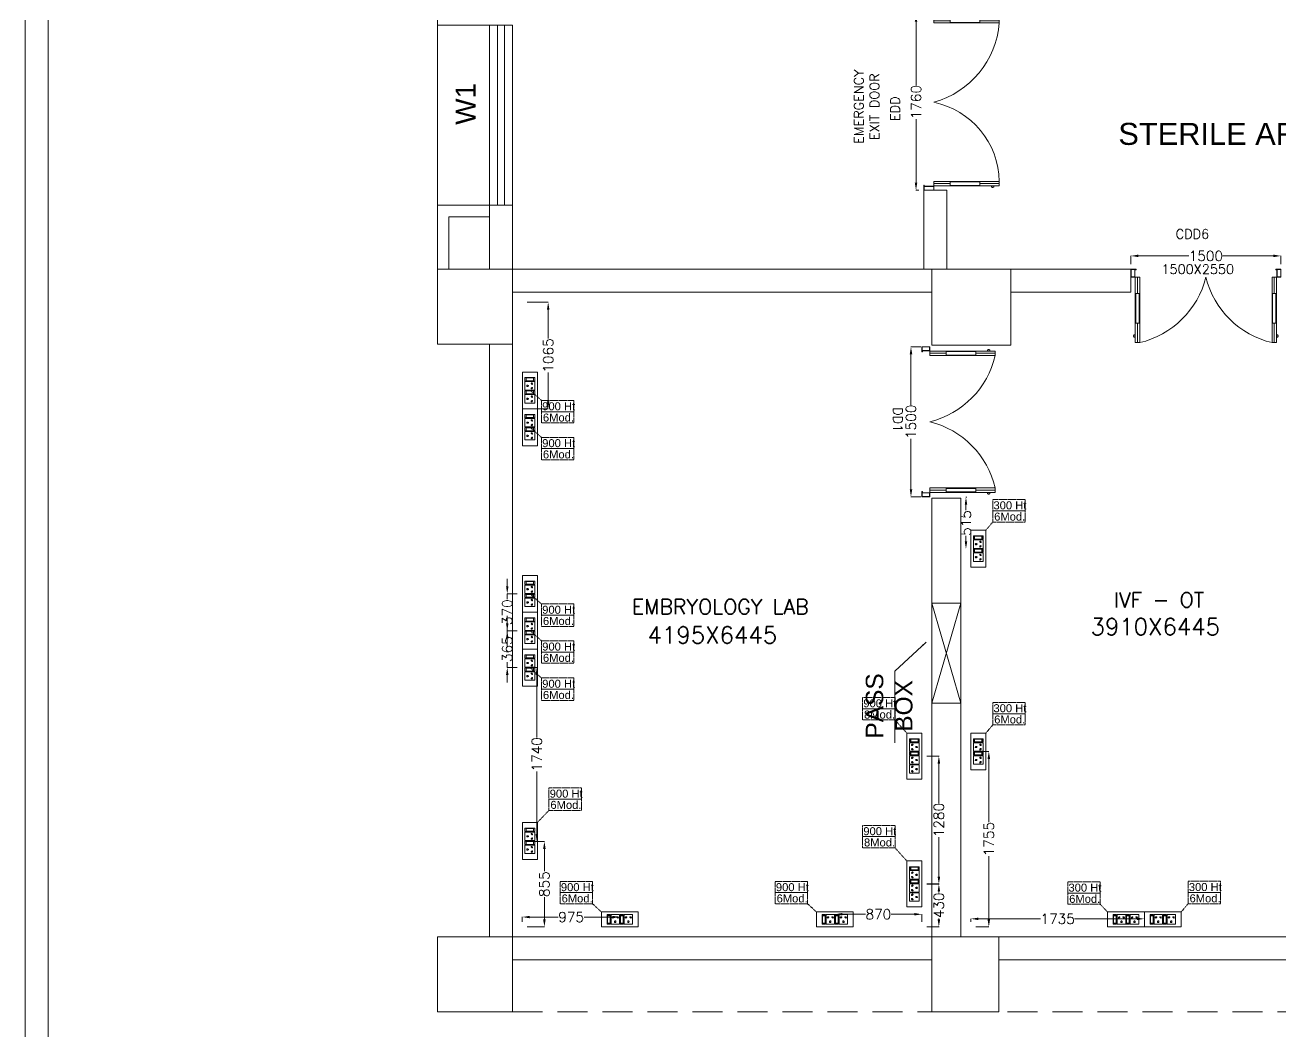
# Model space of a CAD drawing. Extents: x 3505867 to 4040009, y -660366 to -590408.
# Drawn here: x 3603445 to 3616002, y -613902 to -603838 of the extents above; entities that cross this region are included whole.
import ezdxf
from ezdxf.enums import TextEntityAlignment as Align

# ---------------------------------------------------------------- set-up
doc = ezdxf.new("R2010")
doc.units = 0
doc.header["$LTSCALE"] = 6
doc.header["$MEASUREMENT"] = 0
for name, pattern in [('1', [0]), ('DASHED2', [0.375, 0.25, -0.125]), ('HIDDEN', [0.375, 0.25, -0.125])]:
    doc.linetypes.add(name, pattern=pattern)
doc.layers.get('0').update_dxf_attribs({"linetype": 'CONTINUOUS', "lineweight": 0})
doc.layers.get('Defpoints').update_dxf_attribs({"linetype": 'CONTINUOUS', "lineweight": 0})
for name, color, linetype, lineweight in [('0 Room description', 6, 'CONTINUOUS', 0), ('0 Room Dimensions', 7, 'CONTINUOUS', 0), ('1200 Door', 144, 'CONTINUOUS', 0), ('Chajja', 7, 'CONTINUOUS', 0), ('COL', 5, 'CONTINUOUS', 0), ('DIM', 7, 'CONTINUOUS', 0), ('Double Leaf Door', 4, 'CONTINUOUS', 0), ('ELE-8M 6-16A UPS SOCKET', 223, 'CONTINUOUS', 0), ('ELE-CABLE TRAY', 31, 'CONTINUOUS', 0), ('ELE. 2N0S OF 6-16 UPS SOCKETS', 191, 'CONTINUOUS', 0), ('JOINERY', 7, 'CONTINUOUS', 0), ('TEXT', 5, 'CONTINUOUS', 0), ('WALL', 10, 'CONTINUOUS', 0), ('walls', 1, 'CONTINUOUS', 0), ('WIN', 151, 'CONTINUOUS', 0), ('Window', 161, 'CONTINUOUS', 0)]:
    doc.layers.add(name, color=color, linetype=linetype, lineweight=lineweight)
doc.layers.add('CFT_LOOPING', color=7, linetype='1', lineweight=0, true_color=0xd6d600)
doc.styles.add('ARIAL', font='arial.ttf')
doc.styles.add('ROMANS', font='romans.shx')
doc.styles.add('SIMPLEX', font='SIMPLEX')
doc.styles.get("Standard").update_dxf_attribs({"font": 'SIMPLEX'})
doc.dimstyles.new('AEPL1', dxfattribs={"dimtxt": 100, "dimasz": 75, "dimexe": 1.25, "dimexo": 50, "dimtad": 0, "dimdec": 0, "dimtxsty": 'ROMANS', "dimcen": 2.5, "dimclrd": 7, "dimclre": 7, "dimadec": 0, "dimazin": 0, "dimtfac": 1, "dimtdec": 0, "dimtmove": 0, "dimatfit": 3, "dimfxl": 1, "dimlwd": 0, "dimlwe": 0, "dimarcsym": 0})
doc.dimstyles.new('TEXT', dxfattribs={"dimscale": 0, "dimtxt": 500, "dimasz": 100, "dimexe": 75, "dimexo": 100, "dimgap": 50, "dimtad": 0, "dimdec": 0, "dimzin": 0, "dimdsep": 46, "dimtxsty": 'ARIAL', "dimblk": 'OBLIQUE', "dimcen": 0.09, "dimdle": 100, "dimclrd": 256, "dimclre": 256, "dimclrt": 6, "dimadec": 0, "dimazin": 0, "dimtfac": 1, "dimtdec": 0, "dimtofl": 0, "dimtmove": 2, "dimatfit": 3, "dimfxl": 1, "dimfrac": 2, "dimtolj": 1, "dimtzin": 0, "dimarcsym": 0})

# ---------------------------------------------------------------- blocks, each defined once
blk = doc.blocks.new('_Oblique')
at = {"color": 0, "linetype": 'ByBlock', "lineweight": -2}
blk.add_line((-0.5, -0.5), (0.5, 0.5), dxfattribs=at)
blk = doc.blocks.new('*D603')
at = {"layer": 'Defpoints', "color": 0, "linetype": 'ByBlock', "transparency": 16777216}
for p in [(-25370, 7793), (-26870, 7660), (-25370, 7660)]:
    blk.add_point(p, dxfattribs=at)
at = {"layer": 'DIM', "color": 7, "linetype": 'ByBlock', "lineweight": 0, "transparency": 16777216}
for p, q in [((-26870, 7710), (-26870, 7795)), ((-26795, 7793), (-26290, 7793)), ((-25445, 7793), (-25950, 7793)), ((-25370, 7710), (-25370, 7795))]:
    blk.add_line(p, q, dxfattribs=at)
at = {"layer": 'DIM', "color": 7, "linetype": 'ByBlock', "transparency": 16777216}
for points in [[(-26795, 7806), (-26795, 7781), (-26870, 7793)], [(-25445, 7806), (-25445, 7781), (-25370, 7793)]]:
    blk.add_solid(points, dxfattribs=at)
at = {"layer": 'DIM', "color": 0, "linetype": 'ByBlock', "transparency": 16777216, "insert": (-26120, 7793), "char_height": 100, "attachment_point": 5, "style": 'ROMANS'}
blk.add_mtext('1500', dxfattribs=at)
blk = doc.blocks.new('1500x80')
at = {"layer": 'Double Leaf Door'}
for points in [[(99336, -25418), (99341, -25418), (99341, -25121), (99336, -25121)], [(99380, -25121), (99375, -25121), (99375, -25418), (99380, -25418)], [(100704, -25121), (100709, -25121), (100709, -25418), (100704, -25418)], [(100748, -25418), (100743, -25418), (100743, -25121), (100748, -25121)]]:
    blk.add_hatch(color=6, dxfattribs=at).paths.add_polyline_path(points)
at = {"layer": 'Double Leaf Door', "color": 8}
for p, q in [((99322, -24985), (99322, -25003)), ((99336, -24983), (99324, -24983)), ((99336, -25582), (99336, -24928)), ((99336, -24928), (99380, -24928)), ((99336, -24983), (99336, -25005)), ((99358, -25121), (99358, -24928)), ((99380, -24928), (99380, -25582)), ((100748, -24928), (100704, -24928)), ((100704, -24928), (100704, -25582)), ((100726, -25121), (100726, -24928)), ((100748, -25582), (100748, -24928)), ((100748, -24983), (100760, -24983)), ((100748, -24983), (100748, -25005)), ((100762, -24985), (100762, -25003)), ((99324, -25005), (99336, -25005)), ((100760, -25005), (100748, -25005)), ((99358, -25582), (99358, -25418)), ((100726, -25582), (100726, -25418)), ((99292, -25582), (99292, -25662)), ((99332, -25582), (99292, -25582)), ((99294, -25584), (99294, -25660)), ((99330, -25584), (99294, -25584)), ((99330, -25659), (99330, -25584)), ((99332, -25657), (99332, -25582)), ((99380, -25582), (99336, -25582)), ((100704, -25582), (100748, -25582)), ((100752, -25657), (100752, -25582)), ((100752, -25582), (100792, -25582)), ((100754, -25659), (100754, -25584)), ((100754, -25584), (100790, -25584)), ((100790, -25584), (100790, -25660)), ((100792, -25582), (100792, -25662)), ((99292, -25662), (99332, -25662)), ((99294, -25660), (99332, -25660)), ((99342, -25659), (99330, -25659)), ((99344, -25657), (99332, -25657)), ((99332, -25660), (99342, -25660)), ((99332, -25662), (99344, -25662)), ((99342, -25660), (99342, -25659)), ((99344, -25662), (99344, -25657)), ((100740, -25662), (100740, -25657)), ((100740, -25657), (100752, -25657)), ((100752, -25662), (100740, -25662)), ((100742, -25660), (100742, -25659)), ((100742, -25659), (100754, -25659)), ((100752, -25660), (100742, -25660)), ((100790, -25660), (100752, -25660)), ((100792, -25662), (100752, -25662))]:
    blk.add_line(p, q, dxfattribs=at)
at = {"layer": 'Double Leaf Door', "color": 6}
for p, q in [((99380, -25121), (99336, -25121)), ((99336, -25121), (99336, -25418)), ((99341, -25418), (99341, -25121)), ((99375, -25418), (99375, -25121)), ((99380, -25418), (99380, -25121)), ((100704, -25418), (100704, -25121)), ((100704, -25121), (100748, -25121)), ((100709, -25418), (100709, -25121)), ((100743, -25418), (100743, -25121)), ((100748, -25121), (100748, -25418)), ((99336, -25418), (99380, -25418)), ((100748, -25418), (100704, -25418))]:
    blk.add_line(p, q, dxfattribs=at)
at = {"layer": 'Double Leaf Door', "color": 6, "ltscale": 100}
for p, q in [((99375, -25121), (99375, -25418)), ((100709, -25121), (100709, -25418))]:
    blk.add_line(p, q, dxfattribs=at)
at = {"layer": 'Double Leaf Door', "color": 6}
for points in [[(99336, -25121), (99336, -25418), (99341, -25418), (99341, -25121), (99336, -25121)], [(99380, -25121), (99380, -25418), (99375, -25418), (99375, -25121), (99380, -25121)], [(100704, -25121), (100704, -25418), (100709, -25418), (100709, -25121), (100704, -25121)], [(100748, -25121), (100748, -25418), (100743, -25418), (100743, -25121), (100748, -25121)]]:
    blk.add_lwpolyline(points, dxfattribs=at)
at = {"layer": 'Double Leaf Door', "ltscale": 5000}
for points in [[(99336, -25121), (99336, -25418), (99341, -25418), (99341, -25121), (99336, -25121)], [(100748, -25121), (100748, -25418), (100743, -25418), (100743, -25121), (100748, -25121)]]:
    blk.add_lwpolyline(points, dxfattribs=at)
at = {"layer": 'Double Leaf Door', "color": 8}
for centre, radius, start, end in [((99324, -24985), 1.98, 90, 180), ((99176, -25796), 892, 13.906, 76.7864), ((100908, -25796), 892, 103.2136, 166.094), ((100760, -24985), 1.98, 0, 90), ((99322, -24994), 3.72, 90, 270), ((99324, -25003), 1.98, 180, 270), ((100760, -25003), 1.98, 270, 0), ((100762, -24994), 3.72, 270, 90)]:
    blk.add_arc(centre, radius, start, end, dxfattribs=at)
blk = doc.blocks.new('1800x100')
at = {"layer": 'Double Leaf Door'}
for points in [[(101628, -31395), (101633, -31395), (101633, -31098), (101628, -31098)], [(101672, -31098), (101667, -31098), (101667, -31395), (101672, -31395)], [(103256, -31098), (103261, -31098), (103261, -31395), (103256, -31395)], [(103300, -31395), (103295, -31395), (103295, -31098), (103300, -31098)]]:
    blk.add_hatch(color=6, dxfattribs=at).paths.add_polyline_path(points)
at = {"layer": 'Double Leaf Door', "color": 8}
for p, q in [((101613, -30962), (101613, -30980)), ((101628, -30960), (101615, -30960)), ((101615, -30982), (101628, -30982)), ((101628, -31558), (101628, -30904)), ((101628, -30904), (101672, -30904)), ((101628, -30960), (101628, -30982)), ((101650, -31098), (101650, -30904)), ((101672, -30904), (101672, -31558)), ((103300, -30904), (103256, -30904)), ((103256, -30904), (103256, -31558)), ((103278, -31098), (103278, -30904)), ((103300, -31558), (103300, -30904)), ((103300, -30960), (103312, -30960)), ((103300, -30960), (103300, -30982)), ((103312, -30982), (103300, -30982)), ((103314, -30962), (103314, -30980)), ((101650, -31558), (101650, -31395)), ((103278, -31558), (103278, -31395)), ((101584, -31558), (101584, -31658)), ((101624, -31558), (101584, -31558)), ((101586, -31560), (101586, -31656)), ((101622, -31560), (101586, -31560)), ((101622, -31655), (101622, -31560)), ((101624, -31654), (101624, -31558)), ((101672, -31558), (101628, -31558)), ((103256, -31558), (103300, -31558)), ((103304, -31654), (103304, -31558)), ((103304, -31558), (103344, -31558)), ((103306, -31655), (103306, -31560)), ((103306, -31560), (103342, -31560)), ((103342, -31560), (103342, -31656)), ((103344, -31558), (103344, -31658)), ((101584, -31658), (101624, -31658)), ((101586, -31656), (101624, -31656)), ((101634, -31655), (101622, -31655)), ((101636, -31654), (101624, -31654)), ((101624, -31656), (101634, -31656)), ((101624, -31658), (101636, -31658)), ((101634, -31656), (101634, -31655)), ((101636, -31658), (101636, -31654)), ((103292, -31658), (103292, -31654)), ((103292, -31654), (103304, -31654)), ((103304, -31658), (103292, -31658)), ((103294, -31656), (103294, -31655)), ((103294, -31655), (103306, -31655)), ((103304, -31656), (103294, -31656)), ((103342, -31656), (103304, -31656)), ((103344, -31658), (103304, -31658))]:
    blk.add_line(p, q, dxfattribs=at)
at = {"layer": 'Double Leaf Door', "color": 6}
for p, q in [((101672, -31098), (101628, -31098)), ((101628, -31098), (101628, -31395)), ((101633, -31395), (101633, -31098)), ((101667, -31395), (101667, -31098)), ((101672, -31395), (101672, -31098)), ((103256, -31395), (103256, -31098)), ((103256, -31098), (103300, -31098)), ((103261, -31395), (103261, -31098)), ((103295, -31395), (103295, -31098)), ((103300, -31098), (103300, -31395)), ((101628, -31395), (101672, -31395)), ((103300, -31395), (103256, -31395))]:
    blk.add_line(p, q, dxfattribs=at)
at = {"layer": 'Double Leaf Door', "color": 6, "ltscale": 100}
for p, q in [((101667, -31098), (101667, -31395)), ((103261, -31098), (103261, -31395))]:
    blk.add_line(p, q, dxfattribs=at)
at = {"layer": 'Double Leaf Door', "color": 6}
for points in [[(101628, -31098), (101628, -31395), (101633, -31395), (101633, -31098), (101628, -31098)], [(101672, -31098), (101672, -31395), (101667, -31395), (101667, -31098), (101672, -31098)], [(103256, -31098), (103256, -31395), (103261, -31395), (103261, -31098), (103256, -31098)], [(103300, -31098), (103300, -31395), (103295, -31395), (103295, -31098), (103300, -31098)]]:
    blk.add_lwpolyline(points, dxfattribs=at)
at = {"layer": 'Double Leaf Door', "ltscale": 5000}
for points in [[(101628, -31098), (101628, -31395), (101633, -31395), (101633, -31098), (101628, -31098)], [(103300, -31098), (103300, -31395), (103295, -31395), (103295, -31098), (103300, -31098)]]:
    blk.add_lwpolyline(points, dxfattribs=at)
at = {"layer": 'Double Leaf Door', "color": 8}
for centre, radius, start, end in [((101613, -30971), 3.72, 90, 270), ((101615, -30962), 1.98, 90, 180), ((101615, -30980), 1.98, 180, 270), ((101602, -31796), 894, 15.3848, 85.5115), ((103269, -31727), 822, 90.8957, 168.2081), ((103312, -30962), 1.98, 0, 90), ((103312, -30980), 1.98, 270, 0), ((103314, -30971), 3.72, 270, 90)]:
    blk.add_arc(centre, radius, start, end, dxfattribs=at)
blk = doc.blocks.new('*D607')
at = {"layer": 'Defpoints', "color": 0, "linetype": 'ByBlock', "transparency": 16777216}
for p in [(-28940, 10210), (-29018, 8450), (-28940, 8450)]:
    blk.add_point(p, dxfattribs=at)
at = {"layer": 'DIM', "color": 7, "linetype": 'ByBlock', "lineweight": 0, "transparency": 16777216}
for p, q in [((-28990, 10210), (-29020, 10210)), ((-29018, 10135), (-29018, 9499)), ((-29018, 8525), (-29018, 9160)), ((-28990, 8450), (-29020, 8450))]:
    blk.add_line(p, q, dxfattribs=at)
at = {"layer": 'DIM', "color": 7, "linetype": 'ByBlock', "transparency": 16777216}
for points in [[(-29031, 10135), (-29006, 10135), (-29018, 10210)], [(-29031, 8525), (-29006, 8525), (-29018, 8450)]]:
    blk.add_solid(points, dxfattribs=at)
at = {"layer": 'DIM', "color": 0, "linetype": 'ByBlock', "transparency": 16777216, "insert": (-29018, 9330), "char_height": 100, "attachment_point": 5, "rotation": 90, "style": 'ROMANS'}
blk.add_mtext('1760', dxfattribs=at)
blk = doc.blocks.new('*D610')
at = {"layer": 'Defpoints', "color": 0, "linetype": 'ByBlock', "transparency": 16777216}
for p in [(-29069, 6885), (-28920, 6885), (-28920, 5385)]:
    blk.add_point(p, dxfattribs=at)
at = {"layer": 'DIM', "color": 7, "linetype": 'ByBlock', "lineweight": 0, "transparency": 16777216}
for p, q in [((-28970, 6885), (-29070, 6885)), ((-29069, 6810), (-29069, 6305)), ((-29069, 5460), (-29069, 5965)), ((-28970, 5385), (-29070, 5385))]:
    blk.add_line(p, q, dxfattribs=at)
at = {"layer": 'DIM', "color": 7, "linetype": 'ByBlock', "transparency": 16777216}
for points in [[(-29081, 6810), (-29056, 6810), (-29069, 6885)], [(-29081, 5460), (-29056, 5460), (-29069, 5385)]]:
    blk.add_solid(points, dxfattribs=at)
at = {"layer": 'DIM', "color": 0, "linetype": 'ByBlock', "transparency": 16777216, "insert": (-29069, 6135), "char_height": 100, "attachment_point": 5, "rotation": 90, "style": 'ROMANS'}
blk.add_mtext('1500', dxfattribs=at)
blk = doc.blocks.new('6MODULE-UPS')
at = {"layer": 'ELE. 2N0S OF 6-16 UPS SOCKETS', "color": 223, "lineweight": 0}
for p, q in [((-5.7, 91.9), (-5.7, 19.7)), ((-5.7, 91.9), (-5.7, 19.7)), ((19.4, 91.9), (-5.7, 91.9)), ((-5.7, 91.9), (19.4, 91.9)), ((-5.7, 19.7), (19.4, 19.7)), ((-3.6, 84), (-3.6, 27.6)), ((17.3, 84), (-3.6, 84)), ((-3.6, 30.1), (17.3, 30.1)), ((-3.6, 27.6), (17.3, 27.6)), ((17.3, 27.6), (17.3, 84)), ((19.4, 19.7), (19.4, 91.9)), ((23.6, 91.9), (86.9, 91.9)), ((23.6, 19.7), (23.6, 91.9)), ((86.9, 19.7), (23.6, 19.7)), ((86.9, 91.9), (86.9, 19.7)), ((91.1, 91.9), (91.1, 19.7)), ((91.1, 91.9), (91.1, 19.7)), ((116.2, 91.9), (91.1, 91.9)), ((91.1, 91.9), (116.2, 91.9)), ((91.1, 19.7), (116.2, 19.7)), ((93.2, 84), (93.2, 27.6)), ((114.1, 84), (93.2, 84)), ((93.2, 30.1), (114.1, 30.1)), ((93.2, 27.6), (114.1, 27.6)), ((114.1, 27.6), (114.1, 84)), ((116.2, 19.7), (116.2, 91.9)), ((120.4, 19.7), (120.4, 91.9)), ((120.4, 91.9), (183.6, 91.9)), ((183.6, 19.7), (120.4, 19.7)), ((183.6, 91.9), (183.6, 19.7))]:
    blk.add_line(p, q, dxfattribs=at)
blk.add_lwpolyline([(-48.1, 0), (226, 0), (226, 111.6), (-48.1, 111.6)], close=True, dxfattribs=at)
for centre, radius, start, end in [((37.2, 41.7), 4.24, 5.26891, 272.51003), ((40.6, 38.8), 3.42, 202.68381, 75.09514), ((55.3, 73.6), 4.92, 307.15837, 232.84163), ((55.3, 68.7), 3.14, 161.40312, 18.59688), ((69.9, 38.8), 3.42, 104.90486, 337.31619), ((73.3, 41.7), 4.24, 267.48997, 174.73109), ((134, 41.7), 4.24, 5.26891, 272.51003), ((137.3, 38.8), 3.42, 202.68381, 75.09514), ((152, 73.6), 4.92, 307.15837, 232.84163), ((152, 68.7), 3.14, 161.40312, 18.59688), ((166.7, 38.8), 3.42, 104.90486, 337.31619), ((170, 41.7), 4.24, 267.48997, 174.73109)]:
    blk.add_arc(centre, radius, start, end, dxfattribs=at)
blk = doc.blocks.new('5Y3AQY')
at = {"layer": 'ELE. 2N0S OF 6-16 UPS SOCKETS', "color": 72, "lineweight": 0}
for p, q in [((-312, -26), (-278, -26)), ((-312, -124), (-312, -26)), ((-312, -124), (-312, -26)), ((-312, -124), (-278, -124)), ((-278, -124), (-312, -124)), ((-309, -37), (-281, -37)), ((-309, -113), (-309, -37)), ((-309, -40), (-281, -40)), ((-281, -113), (-309, -113)), ((-281, -37), (-281, -113)), ((-278, -26), (-278, -124)), ((-272, -26), (-272, -124)), ((-187, -26), (-272, -26)), ((-272, -124), (-187, -124)), ((-187, -124), (-187, -26)), ((-181, -26), (-148, -26)), ((-181, -124), (-181, -26)), ((-181, -124), (-181, -26)), ((-181, -124), (-148, -124)), ((-148, -124), (-181, -124)), ((-179, -37), (-150, -37)), ((-179, -113), (-179, -37)), ((-179, -40), (-150, -40)), ((-150, -113), (-179, -113)), ((-150, -37), (-150, -113)), ((-148, -26), (-148, -124)), ((-57, -26), (-142, -26)), ((-142, -26), (-142, -124)), ((-142, -124), (-57, -124)), ((-57, -124), (-57, -26))]:
    blk.add_line(p, q, dxfattribs=at)
blk.add_lwpolyline([(-368, 0), (0, 0), (0, -150), (-368, -150)], close=True, dxfattribs=at)
for centre, radius, start, end in [((-254, -56), 5.7, 87.49, 354.7311), ((-249, -52), 4.6, 284.9049, 157.3162), ((-230, -99), 6.62, 127.1584, 52.8416), ((-230, -92), 4.22, 341.4031, 198.5969), ((-210, -52), 4.6, 22.6838, 255.0951), ((-205, -56), 5.7, 185.2689, 92.51), ((-124, -56), 5.7, 87.49, 354.7311), ((-119, -52), 4.6, 284.9049, 157.3162), ((-99, -99), 6.62, 127.1584, 52.8416), ((-99, -92), 4.22, 341.4031, 198.5969), ((-80, -52), 4.6, 22.6838, 255.0951), ((-75, -56), 5.7, 185.2689, 92.51)]:
    blk.add_arc(centre, radius, start, end, dxfattribs=at)
blk = doc.blocks.new('543E')
at = {"layer": 'ELE. 2N0S OF 6-16 UPS SOCKETS', "color": 72, "linetype": 'ByBlock', "lineweight": 0}
for p, q in [((-124, -57), (-124, -91)), ((-26, -57), (-124, -57)), ((-26, -57), (-124, -57)), ((-124, -91), (-26, -91)), ((-124, -96), (-26, -96)), ((-124, -181), (-124, -96)), ((-113, -60), (-113, -88)), ((-37, -60), (-113, -60)), ((-113, -88), (-37, -88)), ((-110, -60), (-110, -88)), ((-37, -88), (-37, -60)), ((-26, -57), (-26, -91)), ((-26, -91), (-26, -57)), ((-26, -96), (-26, -181)), ((-26, -181), (-124, -181)), ((-124, -187), (-124, -221)), ((-26, -187), (-124, -187)), ((-26, -187), (-124, -187)), ((-124, -221), (-26, -221)), ((-124, -312), (-124, -227)), ((-124, -227), (-26, -227)), ((-113, -190), (-113, -218)), ((-37, -190), (-113, -190)), ((-113, -218), (-37, -218)), ((-110, -190), (-110, -218)), ((-37, -218), (-37, -190)), ((-26, -187), (-26, -221)), ((-26, -221), (-26, -187)), ((-26, -227), (-26, -312)), ((-26, -312), (-124, -312)), ((-124, -402), (-124, -317)), ((-124, -317), (-26, -317)), ((-26, -317), (-26, -402)), ((-26, -402), (-124, -402))]:
    blk.add_line(p, q, dxfattribs=at)
blk.add_lwpolyline([(-150, 0), (-150, -459), (0, -459), (0, 0)], close=True, dxfattribs=at)
for centre, radius, start, end in [((-98, -119), 4.6, 112.6838, 345.0951), ((-94, -115), 5.7, 275.2689, 182.51), ((-98, -159), 4.6, 14.9049, 247.3162), ((-98, -249), 4.6, 112.6838, 345.0951), ((-94, -163), 5.7, 177.49, 84.7311), ((-94, -245), 5.7, 275.2689, 182.51), ((-58, -139), 4.22, 71.4031, 288.5969), ((-51, -139), 6.62, 217.1584, 142.8416), ((-98, -289), 4.6, 14.9049, 247.3162), ((-98, -340), 4.6, 112.6838, 345.0951), ((-98, -379), 4.6, 14.9049, 247.3162), ((-94, -293), 5.7, 177.49, 84.7311), ((-94, -335), 5.7, 275.2689, 182.51), ((-58, -269), 4.22, 71.4031, 288.5969), ((-58, -360), 4.22, 71.4031, 288.5969), ((-51, -269), 6.62, 217.1584, 142.8416), ((-51, -360), 6.62, 217.1584, 142.8416), ((-94, -384), 5.7, 177.49, 84.7311)]:
    blk.add_arc(centre, radius, start, end, dxfattribs=at)
blk = doc.blocks.new('*D343')
at = {"layer": 'Defpoints', "color": 0, "linetype": 'ByBlock', "transparency": 16777216}
for p in [(3612902, -612772), (3612902, -612853), (3614637, -612853)]:
    blk.add_point(p, dxfattribs=at)
at = {"layer": 'ELE-CABLE TRAY', "color": 7, "linetype": 'ByBlock', "lineweight": 0, "transparency": 16777216}
for p, q in [((3612902, -612803), (3612902, -612771)), ((3612977, -612772), (3613600, -612772)), ((3614562, -612772), (3613939, -612772)), ((3614637, -612803), (3614637, -612771))]:
    blk.add_line(p, q, dxfattribs=at)
at = {"layer": 'ELE-CABLE TRAY', "color": 7, "linetype": 'ByBlock', "transparency": 16777216}
for points in [[(3612977, -612760), (3612977, -612785), (3612902, -612772)], [(3614562, -612785), (3614562, -612760), (3614637, -612772)]]:
    blk.add_solid(points, dxfattribs=at)
at = {"layer": 'ELE-CABLE TRAY', "color": 0, "linetype": 'ByBlock', "transparency": 16777216, "insert": (3613770, -612772), "char_height": 100, "attachment_point": 5, "style": 'ROMANS'}
blk.add_mtext('1735', dxfattribs=at)
blk = doc.blocks.new('*D344')
at = {"layer": 'Defpoints', "color": 0, "linetype": 'ByBlock', "transparency": 16777216}
for p in [(3612902, -611098), (3613082, -611098), (3612902, -612853)]:
    blk.add_point(p, dxfattribs=at)
at = {"layer": 'ELE-CABLE TRAY', "color": 7, "linetype": 'ByBlock', "lineweight": 0, "transparency": 16777216}
for p, q in [((3612952, -611098), (3613083, -611098)), ((3613082, -611173), (3613082, -611806)), ((3613082, -612778), (3613082, -612145)), ((3612952, -612853), (3613083, -612853))]:
    blk.add_line(p, q, dxfattribs=at)
at = {"layer": 'ELE-CABLE TRAY', "color": 7, "linetype": 'ByBlock', "transparency": 16777216}
for points in [[(3613094, -611173), (3613069, -611173), (3613082, -611098)], [(3613069, -612778), (3613094, -612778), (3613082, -612853)]]:
    blk.add_solid(points, dxfattribs=at)
at = {"layer": 'ELE-CABLE TRAY', "color": 0, "linetype": 'ByBlock', "transparency": 16777216, "insert": (3613082, -611976), "char_height": 100, "attachment_point": 5, "rotation": 90, "style": 'ROMANS'}
blk.add_mtext('1755', dxfattribs=at)
blk = doc.blocks.new('*D345')
at = {"layer": 'Defpoints', "color": 0, "linetype": 'ByBlock', "transparency": 16777216}
for p in [(3612853, -608558), (3612912, -608558), (3612902, -609073)]:
    blk.add_point(p, dxfattribs=at)
at = {"layer": 'ELE-CABLE TRAY', "color": 7, "linetype": 'ByBlock', "lineweight": 0, "transparency": 16777216}
for p, q in [((3612862, -608558), (3612852, -608558)), ((3612853, -608633), (3612853, -608686)), ((3612853, -608998), (3612853, -608945)), ((3612852, -609073), (3612852, -609073))]:
    blk.add_line(p, q, dxfattribs=at)
at = {"layer": 'ELE-CABLE TRAY', "color": 7, "linetype": 'ByBlock', "transparency": 16777216}
for points in [[(3612866, -608633), (3612841, -608633), (3612853, -608558)], [(3612841, -608998), (3612866, -608998), (3612853, -609073)]]:
    blk.add_solid(points, dxfattribs=at)
at = {"layer": 'ELE-CABLE TRAY', "color": 0, "linetype": 'ByBlock', "transparency": 16777216, "insert": (3612853, -608816), "char_height": 100, "attachment_point": 5, "rotation": 90, "style": 'ROMANS'}
blk.add_mtext('515', dxfattribs=at)
blk = doc.blocks.new('*D346')
at = {"layer": 'Defpoints', "color": 0, "linetype": 'ByBlock', "transparency": 16777216}
for p in [(3612412, -611145), (3612412, -612426), (3612582, -612426)]:
    blk.add_point(p, dxfattribs=at)
at = {"layer": 'ELE-CABLE TRAY', "color": 7, "linetype": 'ByBlock', "lineweight": 0, "transparency": 16777216}
for p, q in [((3612462, -611145), (3612584, -611145)), ((3612582, -611220), (3612582, -611616)), ((3612582, -612351), (3612582, -611955)), ((3612462, -612426), (3612584, -612426))]:
    blk.add_line(p, q, dxfattribs=at)
at = {"layer": 'ELE-CABLE TRAY', "color": 7, "linetype": 'ByBlock', "transparency": 16777216}
for points in [[(3612595, -611220), (3612570, -611220), (3612582, -611145)], [(3612570, -612351), (3612595, -612351), (3612582, -612426)]]:
    blk.add_solid(points, dxfattribs=at)
at = {"layer": 'ELE-CABLE TRAY', "color": 0, "linetype": 'ByBlock', "transparency": 16777216, "insert": (3612582, -611785), "char_height": 100, "attachment_point": 5, "rotation": 90, "style": 'ROMANS'}
blk.add_mtext('1280', dxfattribs=at)
blk = doc.blocks.new('*D347')
at = {"layer": 'Defpoints', "color": 0, "linetype": 'ByBlock', "transparency": 16777216}
for p in [(3612412, -612424), (3612412, -612853), (3612582, -612853)]:
    blk.add_point(p, dxfattribs=at)
at = {"layer": 'ELE-CABLE TRAY', "color": 7, "linetype": 'ByBlock', "lineweight": 0, "transparency": 16777216}
for p, q in [((3612462, -612424), (3612584, -612424)), ((3612582, -612499), (3612582, -612509)), ((3612582, -612778), (3612582, -612768)), ((3612462, -612853), (3612584, -612853))]:
    blk.add_line(p, q, dxfattribs=at)
at = {"layer": 'ELE-CABLE TRAY', "color": 7, "linetype": 'ByBlock', "transparency": 16777216}
for points in [[(3612595, -612499), (3612570, -612499), (3612582, -612424)], [(3612570, -612778), (3612595, -612778), (3612582, -612853)]]:
    blk.add_solid(points, dxfattribs=at)
at = {"layer": 'ELE-CABLE TRAY', "color": 0, "linetype": 'ByBlock', "transparency": 16777216, "insert": (3612582, -612638), "char_height": 100, "attachment_point": 5, "rotation": 90, "style": 'ROMANS'}
blk.add_mtext('430', dxfattribs=at)
blk = doc.blocks.new('*D348')
at = {"layer": 'Defpoints', "color": 0, "linetype": 'ByBlock', "transparency": 16777216}
for p in [(3611542, -612727), (3611542, -612853), (3612412, -612853)]:
    blk.add_point(p, dxfattribs=at)
at = {"layer": 'ELE-CABLE TRAY', "color": 7, "linetype": 'ByBlock', "lineweight": 0, "transparency": 16777216}
for p, q in [((3611542, -612803), (3611542, -612725)), ((3611617, -612727), (3611848, -612727)), ((3612337, -612727), (3612106, -612727)), ((3612412, -612803), (3612412, -612725))]:
    blk.add_line(p, q, dxfattribs=at)
at = {"layer": 'ELE-CABLE TRAY', "color": 7, "linetype": 'ByBlock', "transparency": 16777216}
for points in [[(3611617, -612714), (3611617, -612739), (3611542, -612727)], [(3612337, -612739), (3612337, -612714), (3612412, -612727)]]:
    blk.add_solid(points, dxfattribs=at)
at = {"layer": 'ELE-CABLE TRAY', "color": 0, "linetype": 'ByBlock', "transparency": 16777216, "insert": (3611977, -612727), "char_height": 100, "attachment_point": 5, "style": 'ROMANS'}
blk.add_mtext('870', dxfattribs=at)
blk = doc.blocks.new('*D349')
at = {"layer": 'Defpoints', "color": 0, "linetype": 'ByBlock', "transparency": 16777216}
for p in [(3609392, -612754), (3608417, -612853), (3609392, -612853)]:
    blk.add_point(p, dxfattribs=at)
at = {"layer": 'ELE-CABLE TRAY', "color": 7, "linetype": 'ByBlock', "lineweight": 0, "transparency": 16777216}
for p, q in [((3608417, -612803), (3608417, -612753)), ((3608492, -612754), (3608775, -612754)), ((3609317, -612754), (3609034, -612754)), ((3609392, -612803), (3609392, -612753))]:
    blk.add_line(p, q, dxfattribs=at)
at = {"layer": 'ELE-CABLE TRAY', "color": 7, "linetype": 'ByBlock', "transparency": 16777216}
for points in [[(3608492, -612742), (3608492, -612767), (3608417, -612754)], [(3609317, -612767), (3609317, -612742), (3609392, -612754)]]:
    blk.add_solid(points, dxfattribs=at)
at = {"layer": 'ELE-CABLE TRAY', "color": 0, "linetype": 'ByBlock', "transparency": 16777216, "insert": (3608905, -612754), "char_height": 100, "attachment_point": 5, "style": 'ROMANS'}
blk.add_mtext('975', dxfattribs=at)
blk = doc.blocks.new('*D350')
at = {"layer": 'Defpoints', "color": 0, "linetype": 'ByBlock', "transparency": 16777216}
for p in [(3608417, -611998), (3608638, -611998), (3608417, -612853)]:
    blk.add_point(p, dxfattribs=at)
at = {"layer": 'ELE-CABLE TRAY', "color": 7, "linetype": 'ByBlock', "lineweight": 0, "transparency": 16777216}
for p, q in [((3608467, -611998), (3608639, -611998)), ((3608638, -612073), (3608638, -612297)), ((3608638, -612778), (3608638, -612555)), ((3608467, -612853), (3608639, -612853))]:
    blk.add_line(p, q, dxfattribs=at)
at = {"layer": 'ELE-CABLE TRAY', "color": 7, "linetype": 'ByBlock', "transparency": 16777216}
for points in [[(3608650, -612073), (3608625, -612073), (3608638, -611998)], [(3608625, -612778), (3608650, -612778), (3608638, -612853)]]:
    blk.add_solid(points, dxfattribs=at)
at = {"layer": 'ELE-CABLE TRAY', "color": 0, "linetype": 'ByBlock', "transparency": 16777216, "insert": (3608638, -612426), "char_height": 100, "attachment_point": 5, "rotation": 90, "style": 'ROMANS'}
blk.add_mtext('855', dxfattribs=at)
blk = doc.blocks.new('*D351')
at = {"layer": 'Defpoints', "color": 0, "linetype": 'ByBlock', "transparency": 16777216}
for p in [(3608417, -610259), (3608562, -610259), (3608417, -611998)]:
    blk.add_point(p, dxfattribs=at)
at = {"layer": 'ELE-CABLE TRAY', "color": 7, "linetype": 'ByBlock', "lineweight": 0, "transparency": 16777216}
for p, q in [((3608467, -610259), (3608563, -610259)), ((3608562, -610334), (3608562, -610959)), ((3608562, -611923), (3608562, -611298)), ((3608467, -611998), (3608563, -611998))]:
    blk.add_line(p, q, dxfattribs=at)
at = {"layer": 'ELE-CABLE TRAY', "color": 7, "linetype": 'ByBlock', "transparency": 16777216}
for points in [[(3608574, -610334), (3608549, -610334), (3608562, -610259)], [(3608549, -611923), (3608574, -611923), (3608562, -611998)]]:
    blk.add_solid(points, dxfattribs=at)
at = {"layer": 'ELE-CABLE TRAY', "color": 0, "linetype": 'ByBlock', "transparency": 16777216, "insert": (3608562, -611128), "char_height": 100, "attachment_point": 5, "rotation": 90, "style": 'ROMANS'}
blk.add_mtext('1740', dxfattribs=at)
blk = doc.blocks.new('*D352')
at = {"layer": 'Defpoints', "color": 0, "linetype": 'ByBlock', "transparency": 16777216}
for p in [(3608266, -609893), (3608417, -609893), (3608417, -610259)]:
    blk.add_point(p, dxfattribs=at)
at = {"layer": 'ELE-CABLE TRAY', "color": 7, "linetype": 'ByBlock', "lineweight": 0, "transparency": 16777216}
for p, q in [((3608266, -609818), (3608266, -609743)), ((3608367, -609893), (3608265, -609893)), ((3608266, -609893), (3608266, -609947)), ((3608367, -610259), (3608265, -610259)), ((3608266, -610259), (3608266, -610205)), ((3608266, -610334), (3608266, -610409))]:
    blk.add_line(p, q, dxfattribs=at)
at = {"layer": 'ELE-CABLE TRAY', "color": 7, "linetype": 'ByBlock', "transparency": 16777216}
for points in [[(3608254, -609818), (3608279, -609818), (3608266, -609893)], [(3608279, -610334), (3608254, -610334), (3608266, -610259)]]:
    blk.add_solid(points, dxfattribs=at)
at = {"layer": 'ELE-CABLE TRAY', "color": 0, "linetype": 'ByBlock', "transparency": 16777216, "insert": (3608266, -610076), "char_height": 100, "attachment_point": 5, "rotation": 90, "style": 'ROMANS'}
blk.add_mtext('365', dxfattribs=at)
blk = doc.blocks.new('*D353')
at = {"layer": 'Defpoints', "color": 0, "linetype": 'ByBlock', "transparency": 16777216}
for p in [(3608266, -609522), (3608417, -609522), (3608417, -609892)]:
    blk.add_point(p, dxfattribs=at)
at = {"layer": 'ELE-CABLE TRAY', "color": 7, "linetype": 'ByBlock', "lineweight": 0, "transparency": 16777216}
for p, q in [((3608266, -609447), (3608266, -609372)), ((3608367, -609522), (3608265, -609522)), ((3608266, -609522), (3608266, -609578)), ((3608367, -609892), (3608265, -609892)), ((3608266, -609892), (3608266, -609836)), ((3608266, -609967), (3608266, -610042))]:
    blk.add_line(p, q, dxfattribs=at)
at = {"layer": 'ELE-CABLE TRAY', "color": 7, "linetype": 'ByBlock', "transparency": 16777216}
for points in [[(3608254, -609447), (3608279, -609447), (3608266, -609522)], [(3608279, -609967), (3608254, -609967), (3608266, -609892)]]:
    blk.add_solid(points, dxfattribs=at)
at = {"layer": 'ELE-CABLE TRAY', "color": 0, "linetype": 'ByBlock', "transparency": 16777216, "insert": (3608266, -609707), "char_height": 100, "attachment_point": 5, "rotation": 90, "style": 'ROMANS'}
blk.add_mtext('370', dxfattribs=at)
blk = doc.blocks.new('*D354')
at = {"layer": 'Defpoints', "color": 0, "linetype": 'ByBlock', "transparency": 16777216}
for p in [(3608417, -606608), (3608417, -607673), (3608676, -607673)]:
    blk.add_point(p, dxfattribs=at)
at = {"layer": 'ELE-CABLE TRAY', "color": 7, "linetype": 'ByBlock', "lineweight": 0, "transparency": 16777216}
for p, q in [((3608467, -606608), (3608677, -606608)), ((3608676, -606683), (3608676, -606971)), ((3608676, -607598), (3608676, -607310)), ((3608467, -607673), (3608677, -607673))]:
    blk.add_line(p, q, dxfattribs=at)
at = {"layer": 'ELE-CABLE TRAY', "color": 7, "linetype": 'ByBlock', "transparency": 16777216}
for points in [[(3608688, -606683), (3608663, -606683), (3608676, -606608)], [(3608663, -607598), (3608688, -607598), (3608676, -607673)]]:
    blk.add_solid(points, dxfattribs=at)
at = {"layer": 'ELE-CABLE TRAY', "color": 0, "linetype": 'ByBlock', "transparency": 16777216, "insert": (3608676, -607141), "char_height": 100, "attachment_point": 5, "rotation": 90, "style": 'ROMANS'}
blk.add_mtext('1065', dxfattribs=at)
blk = doc.blocks.new('CIVIL IVF')
at = {"layer": 'Chajja', "color": 8, "linetype": 'HIDDEN', "ltscale": 200}
blk.add_line((-33055, 235.2), (-10540, 235.2), dxfattribs=at)
at = {"layer": 'COL', "color": 8}
for points in [[(-33805, 7660.2), (-33055, 7660.2), (-33055, 6910.2), (-33805, 6910.2)], [(-28860, 6900.2), (-28070, 6900.2), (-28070, 7660.2), (-28860, 7660.2)], [(-33805, 985.2), (-33055, 985.2), (-33055, 235.2), (-33805, 235.2)], [(-28860, 235.2), (-28190, 235.2), (-28190, 985.2), (-28860, 985.2)]]:
    blk.add_lwpolyline(points, close=True, dxfattribs=at)
at = {"layer": 'WALL', "color": 8, "linetype": 'ByBlock'}
for p, q in [((-33805, 10100.2), (-33805, 8300.2)), ((-28940, 7660.2), (-28940, 8449.7)), ((-28710, 7660.2), (-28710, 8449.7)), ((-33285, 8300.2), (-33285, 7660.2)), ((-33055, 8300.2), (-33055, 7660.2)), ((-33055, 7660.2), (-28860, 7660.2)), ((-28070, 7430.2), (-28070, 7660.2)), ((-28070, 7660.2), (-26870, 7660.2)), ((-26870, 7430.2), (-26870, 7660.2)), ((-33055, 7430.2), (-28860, 7430.2)), ((-28070, 7430.2), (-26870, 7430.2)), ((-33285, 6910.2), (-33285, 985.2)), ((-33285, 6910.2), (-33285, 985.2)), ((-33055, 6910.2), (-33055, 985.2)), ((-33055, 6910.2), (-33055, 985.2)), ((-28860, 5370.2), (-28860, 4322.7)), ((-28860, 5370.2), (-28570, 5370.2)), ((-28570, 5370.2), (-28570, 4322.7)), ((-28860, 3322.7), (-28860, 985.2)), ((-28570, 3322.7), (-28570, 985.2)), ((-33055, 985.2), (-28860, 985.2)), ((-28190, 985.2), (-23015, 985.2)), ((-33055, 755.2), (-28860, 755.2)), ((-28190, 755.2), (-23015, 755.2))]:
    blk.add_line(p, q, dxfattribs=at)
at = {"layer": 'WALL', "color": 8, "lineweight": 0}
blk.add_line((-28940, 8449.7), (-28710, 8449.7), dxfattribs=at)
at = {"layer": 'WALL', "color": 8, "linetype": 'ByBlock'}
for points in [[(-33805, 10700.2), (-33805, 10100.2), (-33285, 10100.2)], [(-33805, 7660.2), (-33805, 8300.2), (-33285, 8300.2)], [(-33690, 7660.2), (-33690, 8185.2), (-33285, 8185.2)]]:
    blk.add_lwpolyline(points, dxfattribs=at)
at = {"layer": 'walls', "color": 8, "linetype": 'Continuous'}
blk.add_line((-33055, 8300.2), (-33285, 8300.2), dxfattribs=at)
at = {"layer": 'WIN', "color": 8, "linetype": 'Continuous'}
for p, q in [((-28570, 3322.7), (-28860, 4322.7)), ((-28860, 3322.7), (-28570, 4322.7))]:
    blk.add_line(p, q, dxfattribs=at)
blk.add_lwpolyline([(-28860, 3322.7), (-28570, 3322.7), (-28570, 4322.7), (-28860, 4322.7)], close=True, dxfattribs=at)
at = {"layer": 'Window', "color": 8, "linetype": 'Continuous', "elevation": 0}
for points in [[(-33285, 8300.2), (-33055, 8300.2), (-33055, 10100.2), (-33285, 10100.2)], [(-33205, 8300.2), (-33135, 8300.2), (-33135, 10100.2), (-33205, 10100.2)]]:
    blk.add_lwpolyline(points, close=True, dxfattribs=at)
at = {"layer": 'Double Leaf Door', "color": 8}
for name, p, rotation in [('1800x100', (2718.5, 111793.4), 270), ('1500x80', (73922, -18001.7), 180), ('1500x80', (-3298.2, 106177.2), 270)]:
    blk.add_blockref(name, p, dxfattribs=dict(at, rotation=rotation))
at = {"layer": '0 Room description', "color": 8, "style": 'SIMPLEX'}
for s, p in [('IVF - OT', (-26588.7, 4355, -1610551)), ('EMBRYOLOGY LAB', (-30975.6, 4286.1, -1610551))]:
    blk.add_text(s, height=150, dxfattribs=at).set_placement(p, align=Align.MIDDLE)
at = {"layer": '0 Room Dimensions', "color": 8, "lineweight": 0, "style": 'SIMPLEX'}
for s, p in [('3910X6445', (-27273.6, 4002.3, 241159.2)), ('4195X6445', (-31702.5, 3919.4, 241159.2))]:
    blk.add_text(s, height=168, dxfattribs=at).set_placement(p)
at = {"layer": '1200 Door', "color": 8, "linetype": 'ByBlock', "style": 'ROMANS'}
for s, rotation, p in [('EDD', 90, (-29181.1, 9141.1, -35804.4)), ('DD1', 270, (-29246.3, 6282, -35804.4))]:
    blk.add_text(s, height=94.18, rotation=rotation, dxfattribs=at).set_placement(p)
for s, p in [('CDD6', (-26422, 7965.3, -35804.4)), ('1500X2550', (-26564.3, 7613.1, -35804.4))]:
    blk.add_text(s, height=94.18, dxfattribs=at).set_placement(p)
at = {"layer": '1200 Door', "color": 8, "linetype": 'ByBlock', "insert": (-29512.7, 9252), "char_height": 94.18, "width": 1944.789, "attachment_point": 5, "rotation": 90, "style": 'ROMANS'}
blk.add_mtext(' EMERGENCY\\P EXIT DOOR', dxfattribs=at)
at = {"layer": 'DIM', "color": 8, "linetype": 'Continuous', "insert": (-29286.4, 3294.5, -101230.8), "char_height": 175, "width": 1149.25, "attachment_point": 5, "rotation": 90, "style": 'ARIAL'}
blk.add_mtext('PASS BOX', dxfattribs=at)
at = {"layer": 'JOINERY', "color": 8, "style": 'ARIAL', "width": 1}
blk.add_text('W1', height=200, rotation=90, dxfattribs=at).set_placement((-33422.6, 9103.4))
at = {"layer": 'WALL', "color": 8, "linetype": 'Continuous', "insert": (-25892, 9195.2), "char_height": 220.414, "width": 4941.395, "attachment_point": 5, "style": 'ARIAL'}
blk.add_mtext('\\PSTERILE AREA', dxfattribs=at)
at = {"layer": 'DIM', "color": 8, "linetype": 'ByBlock'}
dim = blk.add_linear_dim(base=(-29018.3, 8449.7), p1=(-28940, 10209.7), p2=(-28940, 8449.7), angle=90, dimstyle='AEPL1', dxfattribs=at)
dim.commit()
dim.dimension.update_dxf_attribs({"geometry": '*D607', "text_midpoint": (-29018.3, 9329.7)})
dim = blk.add_linear_dim(base=(-25370, 7793.3), p1=(-26870, 7660.2), p2=(-25370, 7660.2), dimstyle='AEPL1', dxfattribs=at)
dim.commit()
dim.dimension.update_dxf_attribs({"geometry": '*D603', "text_midpoint": (-26120, 7793.3), "dimtype": 160})
dim = blk.add_linear_dim(base=(-29068.9, 6885.2), p1=(-28920, 5385.2), p2=(-28920, 6885.2), angle=90, dimstyle='AEPL1', dxfattribs=at)
dim.commit()
dim.dimension.update_dxf_attribs({"geometry": '*D610', "text_midpoint": (-29068.9, 6135.2), "dimtype": 160})
at = {"layer": 'WIN', "color": 8, "linetype": 'Continuous'}
blk.add_leader([(-28917.6, 3931.5, -101230.8), (-29229.1, 3643, -101230.8), (-29229.1, 2925.2, -101230.8)], dimstyle='TEXT', override={"dimscale": 1, "dimtxt": 200, "dimasz": 50, "dimfxl": 0.18}, dxfattribs=at)

msp = doc.modelspace()

# ---------------------------------------------------------------- linework, layer by layer
for points in [[(3648526.4, -593936.6), (3648526.4, -625948), (3603445.2, -625948), (3603445.2, -593936.6)], [(3648294.6, -594168.4), (3648294.6, -625716.2), (3603677, -625716.2), (3603677, -594168.4)]]:
    msp.add_lwpolyline(points, close=True)
at = {"layer": 'CFT_LOOPING', "color": 7, "linetype": 'DASHED2', "ltscale": 5}
for p, q in [((3608608.4, -607590.5), (3608492.2, -607487)), ((3608608.4, -607959), (3608492.2, -607855.5)), ((3613120.8, -608805.6), (3613052.2, -608887.6)), ((3608608.4, -609624.3), (3608492.2, -609520.8)), ((3608608.4, -609992.8), (3608492.2, -609889.3)), ((3608608.4, -610364.1), (3608492.2, -610260.5)), ((3612144, -610784.6), (3612262.2, -610915.7)), ((3613120.8, -610833.8), (3613052.2, -610915.7)), ((3608683.4, -611687.7), (3608567.2, -611809.3)), ((3612144, -612063), (3612262.2, -612194.1)), ((3609120, -612622.5), (3609207.9, -612703.2)), ((3611270, -612622.5), (3611357.9, -612703.2)), ((3614195.7, -612627.2), (3614268.7, -612703.2)), ((3615074.3, -612621.3), (3615005.7, -612703.2))]:
    msp.add_line(p, q, dxfattribs=at)
for points in [[(3608608.4, -607590.5), (3608933.3, -607590.5), (3608933.3, -607703), (3608608.4, -607703)], [(3608608.4, -607703), (3608933.3, -607703), (3608933.3, -607815.5), (3608608.4, -607815.5)], [(3608608.4, -607959), (3608933.3, -607959), (3608933.3, -608071.5), (3608608.4, -608071.5)], [(3608608.4, -608071.5), (3608933.3, -608071.5), (3608933.3, -608184), (3608608.4, -608184)], [(3613120.8, -608580.6), (3613445.6, -608580.6), (3613445.6, -608693.1), (3613120.8, -608693.1)], [(3613120.8, -608693.1), (3613445.6, -608693.1), (3613445.6, -608805.6), (3613120.8, -608805.6)], [(3608608.4, -609624.3), (3608933.3, -609624.3), (3608933.3, -609736.8), (3608608.4, -609736.8)], [(3608608.4, -609736.8), (3608933.3, -609736.8), (3608933.3, -609849.3), (3608608.4, -609849.3)], [(3608608.4, -609992.8), (3608933.3, -609992.8), (3608933.3, -610105.3), (3608608.4, -610105.3)], [(3608608.4, -610105.3), (3608933.3, -610105.3), (3608933.3, -610217.8), (3608608.4, -610217.8)], [(3608608.4, -610364.1), (3608933.3, -610364.1), (3608933.3, -610476.6), (3608608.4, -610476.6)], [(3608608.4, -610476.6), (3608933.3, -610476.6), (3608933.3, -610589.1), (3608608.4, -610589.1)], [(3613120.8, -610608.8), (3613445.6, -610608.8), (3613445.6, -610721.3), (3613120.8, -610721.3)], [(3613120.8, -610721.3), (3613445.6, -610721.3), (3613445.6, -610833.8), (3613120.8, -610833.8)], [(3608683.4, -611462.7), (3609008.3, -611462.7), (3609008.3, -611575.2), (3608683.4, -611575.2)], [(3608683.4, -611575.2), (3609008.3, -611575.2), (3609008.3, -611687.7), (3608683.4, -611687.7)], [(3611819.2, -611838), (3612144, -611838), (3612144, -611950.5), (3611819.2, -611950.5)], [(3611819.2, -611950.5), (3612144, -611950.5), (3612144, -612063), (3611819.2, -612063)], [(3608795.2, -612397.5), (3609120, -612397.5), (3609120, -612510), (3608795.2, -612510)], [(3610945.2, -612397.5), (3611270, -612397.5), (3611270, -612510), (3610945.2, -612510)], [(3613870.8, -612402.2), (3614195.7, -612402.2), (3614195.7, -612514.7), (3613870.8, -612514.7)], [(3615074.3, -612396.3), (3615399.1, -612396.3), (3615399.1, -612508.8), (3615074.3, -612508.8)], [(3608795.2, -612510), (3609120, -612510), (3609120, -612622.5), (3608795.2, -612622.5)], [(3610945.2, -612510), (3611270, -612510), (3611270, -612622.5), (3610945.2, -612622.5)], [(3613870.8, -612514.7), (3614195.7, -612514.7), (3614195.7, -612627.2), (3613870.8, -612627.2)], [(3615074.3, -612508.8), (3615399.1, -612508.8), (3615399.1, -612621.3), (3615074.3, -612621.3)]]:
    msp.add_lwpolyline(points, close=True, dxfattribs=at)
at = {"layer": 'CFT_LOOPING', "color": 7, "linetype": 'DASHED2', "ltscale": 5, "elevation": 0}
for points in [[(3611819.2, -610559.6), (3612144, -610559.6), (3612144, -610672.1), (3611819.2, -610672.1)], [(3611819.2, -610672.1), (3612144, -610672.1), (3612144, -610784.6), (3611819.2, -610784.6)]]:
    msp.add_lwpolyline(points, close=True, dxfattribs=at)

# ---------------------------------------------------------------- block references
at = {"linetype": 'ByBlock'}
msp.add_blockref('CIVIL IVF', (3641372.2, -613938.4), dxfattribs=at)
at = {"layer": 'ELE-8M 6-16A UPS SOCKET', "color": 254, "linetype": 'ByBlock', "true_color": 0xdebad0}
for p in [(3612412.2, -610915.7), (3612412.2, -612194.1)]:
    msp.add_blockref('543E', p, dxfattribs=at)
at = {"layer": 'ELE. 2N0S OF 6-16 UPS SOCKETS', "color": 3, "linetype": 'ByBlock', "rotation": 270}
for p in [(3608567.2, -607674), (3608567.2, -608042.5), (3608567.2, -609707.8), (3608567.2, -610076.3), (3608567.2, -610444.8), (3608567.2, -612177.8)]:
    msp.add_blockref('5Y3AQY', p, dxfattribs=at)
at = {"layer": 'ELE. 2N0S OF 6-16 UPS SOCKETS', "xscale": -1.344445831101533, "yscale": 1.344445831101533, "zscale": 1.344445831101533}
for p, rotation in [((3613052.2, -608952.2), 89.99999999999932), ((3613052.2, -610980.4), 89.99999999999937), ((3614333.3, -612703.2), 179.9999999999996), ((3614701.8, -612703.2), 179.9999999999996)]:
    msp.add_blockref('6MODULE-UPS', p, dxfattribs=dict(at, rotation=rotation))
at = {"layer": 'ELE. 2N0S OF 6-16 UPS SOCKETS', "color": 3, "linetype": 'ByBlock'}
for p in [(3609576.4, -612703.2), (3611726.4, -612703.2)]:
    msp.add_blockref('5Y3AQY', p, dxfattribs=at)

# ---------------------------------------------------------------- texts
at = {"layer": 'TEXT', "color": 7, "char_height": 80, "attachment_point": 1}
for s, insert, width in [('\\A1;{\\fArial|b0|i0|c0|p34;900 Ht\\P}', (3608615.9, -607608.6), 8957.987), ('\\A1;{\\fArial|b0|i0|c0|p34;6Mod.\\P}', (3608622.9, -607721.1), 352.575), ('\\A1;{\\fArial|b0|i0|c0|p34;900 Ht\\P}', (3608615.9, -607977.1), 8957.987), ('\\A1;{\\fArial|b0|i0|c0|p34;6Mod.\\P}', (3608622.9, -608089.6), 352.575), ('\\A1;{\\fArial|b0|i0|c0|p34;300 Ht\\P}', (3613128.2, -608598.7), 8957.987), ('\\A1;{\\fArial|b0|i0|c0|p34;6Mod.\\P}', (3613135.2, -608711.2), 352.575), ('\\A1;{\\fArial|b0|i0|c0|p34;900 Ht\\P}', (3608615.9, -609642.4), 8957.987), ('\\A1;{\\fArial|b0|i0|c0|p34;6Mod.\\P}', (3608622.9, -609754.9), 352.575), ('\\A1;{\\fArial|b0|i0|c0|p34;900 Ht\\P}', (3608615.9, -610010.8), 8957.987), ('\\A1;{\\fArial|b0|i0|c0|p34;6Mod.\\P}', (3608622.9, -610123.3), 352.575), ('\\A1;{\\fArial|b0|i0|c0|p34;900 Ht\\P}', (3608615.9, -610382.1), 8957.987), ('\\A1;{\\fArial|b0|i0|c0|p34;6Mod.\\P}', (3608622.9, -610494.6), 352.575), ('\\A1;{\\fArial|b0|i0|c0|p34;900 Ht\\P}', (3611826.7, -610577.7), 8957.987), ('\\A1;{\\fArial|b0|i0|c0|p34;300 Ht\\P}', (3613128.2, -610626.9), 8957.987), ('\\A1;{\\fArial|b0|i0|c0|p34;8Mod.\\P}', (3611833.7, -610690.2), 352.575), ('\\A1;{\\fArial|b0|i0|c0|p34;6Mod.\\P}', (3613135.2, -610739.4), 352.575), ('\\A1;{\\fArial|b0|i0|c0|p34;900 Ht\\P}', (3608690.9, -611480.7), 8957.987), ('\\A1;{\\fArial|b0|i0|c0|p34;6Mod.\\P}', (3608697.9, -611593.2), 352.575), ('\\A1;{\\fArial|b0|i0|c0|p34;900 Ht\\P}', (3611826.7, -611856.1), 8957.987), ('\\A1;{\\fArial|b0|i0|c0|p34;8Mod.\\P}', (3611833.7, -611968.6), 352.575), ('\\A1;{\\fArial|b0|i0|c0|p34;900 Ht\\P}', (3608802.6, -612415.6), 8957.987), ('\\A1;{\\fArial|b0|i0|c0|p34;6Mod.\\P}', (3608809.7, -612528.1), 352.575), ('\\A1;{\\fArial|b0|i0|c0|p34;900 Ht\\P}', (3610952.6, -612415.6), 8957.987), ('\\A1;{\\fArial|b0|i0|c0|p34;6Mod.\\P}', (3610959.7, -612528.1), 352.575), ('\\A1;{\\fArial|b0|i0|c0|p34;300 Ht\\P}', (3613878.3, -612420.3), 8957.987), ('\\A1;{\\fArial|b0|i0|c0|p34;6Mod.\\P}', (3613885.3, -612532.8), 352.575), ('\\A1;{\\fArial|b0|i0|c0|p34;300 Ht\\P}', (3615081.7, -612414.4), 8957.987), ('\\A1;{\\fArial|b0|i0|c0|p34;6Mod.\\P}', (3615088.7, -612526.9), 352.575)]:
    msp.add_mtext(s, dxfattribs=dict(at, insert=insert, width=width))

# ---------------------------------------------------------------- dimensions: what is measured, and where the dimension line sits
at = {"layer": 'ELE-CABLE TRAY', "color": 0, "linetype": 'ByBlock'}
for base, p1, p2, picture, middle in [((3608675.5, -607673), (3608417.2, -606608.2), (3608417.2, -607673), '*D354', (3608675.5, -607140.6)), ((3612853.2, -608558.2), (3612902.2, -609072.8), (3612912.2, -608558.2), '*D345', (3612853.2, -608815.5)), ((3608266.2008, -609521.5902), (3608417.1855, -609892.0684), (3608417.1855, -609521.5902), '*D353', (3608266.2008, -609706.8293)), ((3608266.2, -609893.1), (3608417.2, -610258.5), (3608417.2, -609893.1), '*D352', (3608266.2, -610075.8)), ((3608561.6, -610258.5), (3608417.2, -611998.4), (3608417.2, -610258.5), '*D351', (3608561.6, -611128.5)), ((3612582.4, -612425.7), (3612412.2, -611145.3), (3612412.2, -612425.7), '*D346', (3612582.4, -611785.5)), ((3613081.7, -611098), (3612902.2, -612853.2), (3612902.2, -611098), '*D344', (3613081.7, -611975.6)), ((3608637.8, -611998.4), (3608417.2, -612853.2), (3608417.2, -611998.4), '*D350', (3608637.8, -612425.8)), ((3612582.3802, -612853.2467), (3612412.1855, -612423.6828), (3612412.1855, -612853.2467), '*D347', (3612582.3802, -612638.4647))]:
    dim = msp.add_linear_dim(base=base, p1=p1, p2=p2, angle=90, dimstyle='AEPL1', dxfattribs=at)
    dim.commit()
    dim.dimension.update_dxf_attribs({"geometry": picture, "text_midpoint": middle})
for base, p1, p2, picture, middle in [((3609392.2, -612754), (3608417.2, -612853.2), (3609392.2, -612853.2), '*D349', (3608904.7, -612754)), ((3611542.2, -612726.7), (3612412.2, -612853.2), (3611542.2, -612853.2), '*D348', (3611977.2, -612726.7)), ((3612902.2, -612772.3), (3614637.2, -612853.2), (3612902.2, -612853.2), '*D343', (3613769.7, -612772.3))]:
    dim = msp.add_linear_dim(base=base, p1=p1, p2=p2, dimstyle='AEPL1', dxfattribs=at)
    dim.commit()
    dim.dimension.update_dxf_attribs({"geometry": picture, "text_midpoint": middle})

doc.saveas('drawing.dxf')
